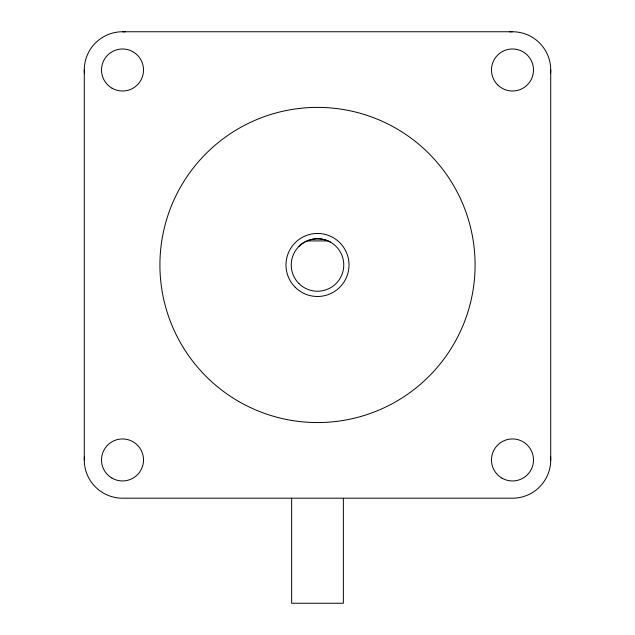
<?xml version="1.0" encoding="UTF-8"?>
<svg xmlns="http://www.w3.org/2000/svg" width="635" height="635" viewBox="0 0 635 635"><rect width="100%" height="100%" fill="white"/><g stroke="black" fill="none" stroke-linecap="round" stroke-linejoin="round"><path stroke-width="0.95" d="M298.926 246.404C307.181 238.236 320.548 236.482 330.629 242.229M122.515 31.75L512.485 31.75M307.538 240.919L327.462 240.919M550.72 69.993L550.72 459.954M343.368 498.197L343.368 603.25L291.632 603.25L291.632 498.197M84.28 69.993L84.28 459.954M84.447 73.62A38.243 38.243 0 0 1 125.238 31.845M509.762 31.845A38.243 38.243 0 0 1 550.553 73.62M550.553 456.327A38.243 38.243 0 0 1 512.485 498.197L122.515 498.197A38.243 38.243 0 0 1 84.447 456.327M497.626 84.844A21.011 21.011 0 0 0 532.781 75.43A21.011 21.011 0 0 0 507.047 49.697A21.011 21.011 0 0 0 497.626 84.844M112.014 88.186A21.011 21.011 0 0 0 143.526 69.993A21.011 21.011 0 0 0 112.014 51.792A21.011 21.011 0 0 0 112.014 88.186M112.014 478.147A21.011 21.011 0 0 0 143.526 459.954A21.011 21.011 0 0 0 112.014 441.762A21.011 21.011 0 0 0 112.014 478.147M501.975 478.147A21.011 21.011 0 0 0 533.495 459.954A21.011 21.011 0 0 0 501.975 441.762A21.011 21.011 0 0 0 501.975 478.147M238.712 401.447A157.583 157.583 0 0 0 475.083 264.97A157.583 157.583 0 0 0 238.712 128.5A157.583 157.583 0 0 0 238.712 401.447M298.926 283.543A26.265 26.265 0 0 0 342.868 271.772A26.265 26.265 0 0 0 310.705 239.601A26.265 26.265 0 0 0 298.926 283.543M295.212 287.258A31.52 31.52 0 0 0 347.94 273.129A31.52 31.52 0 0 0 309.34 234.529A31.52 31.52 0 0 0 295.212 287.258"/></g></svg>
